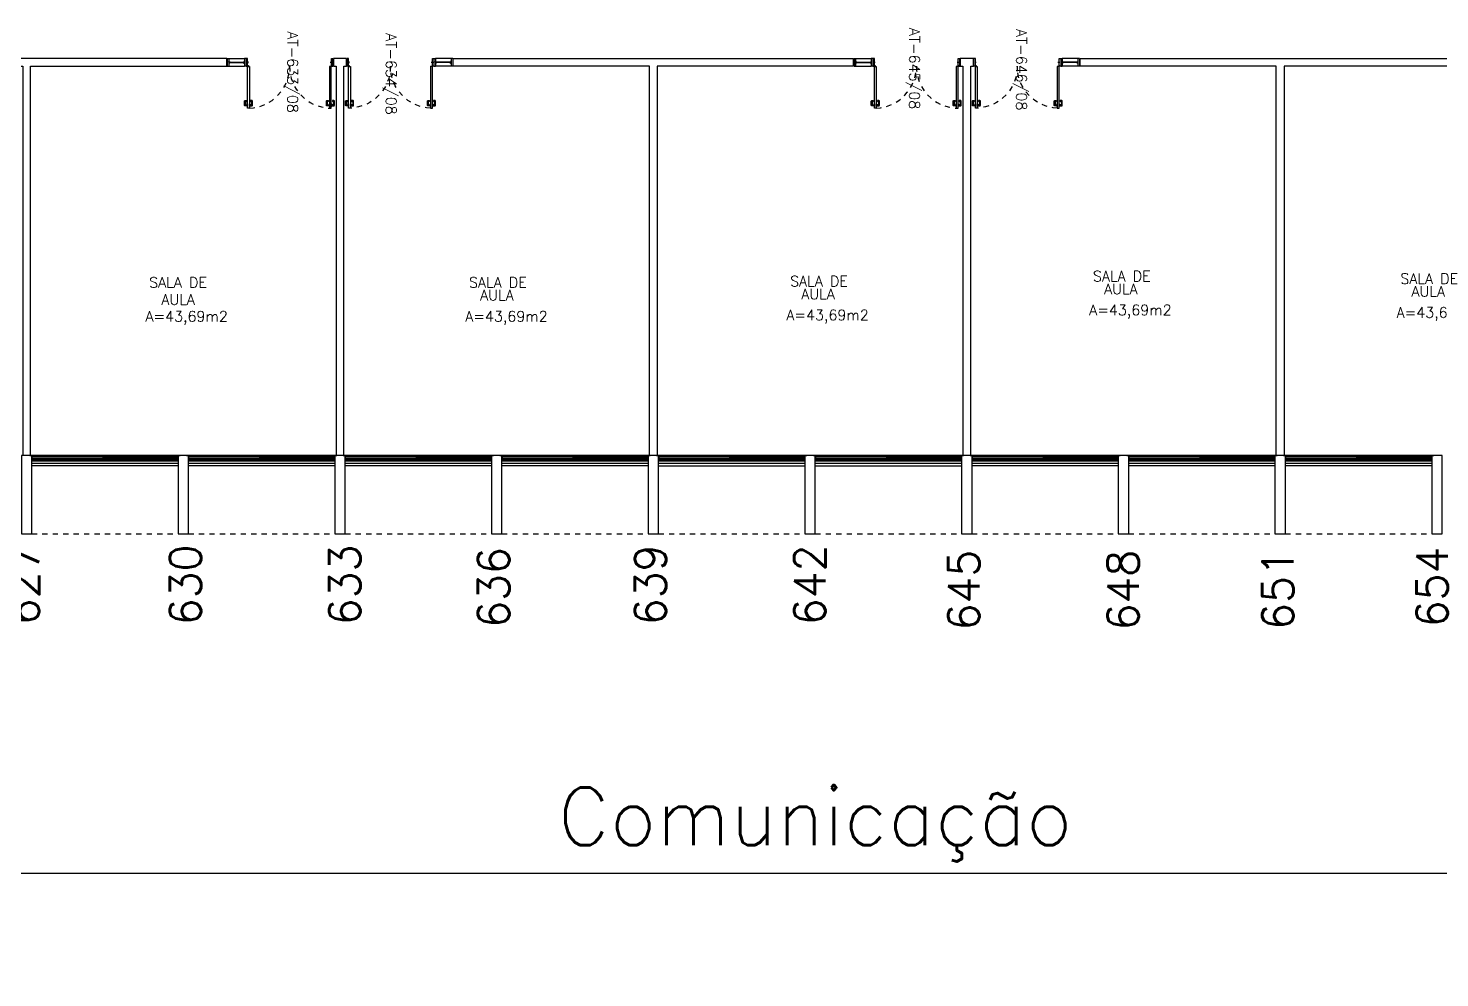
# Model space of a CAD drawing. Extents: x 34 to 586, y 527 to 658.
# Drawn here: x 196.11 to 223.13, y 531.45 to 549.63 of the extents above; entities that cross this region are included whole.
import ezdxf
from ezdxf.enums import TextEntityAlignment as Align

# ---------------------------------------------------------------- set-up
doc = ezdxf.new("R2010")
doc.units = 0
doc.header["$LTSCALE"] = 0.02
doc.header["$MEASUREMENT"] = 0
doc.header["$PDMODE"] = 98
doc.linetypes.add('HIDDEN', pattern=[0.375, 0.25, -0.125])
doc.linetypes.add('HIDDEN2', pattern=[0.1875, 0.125, -0.0625])
doc.layers.get('0').update_dxf_attribs({"linetype": 'CONTINUOUS'})
doc.layers.get('DEFPOINTS').update_dxf_attribs({"linetype": 'CONTINUOUS'})
for name, color, linetype in [('AR-ALV-BXA', 1, 'CONTINUOUS'), ('AR-COB-PRJ', 1, 'HIDDEN'), ('AR-ESQ', 7, 'CONTINUOUS'), ('AR-EST-CNC', 3, 'CONTINUOUS'), ('AR-EST-CNC-IDE', 2, 'CONTINUOUS'), ('AR-PIS', 1, 'CONTINUOUS'), ('AR-PIS-VT2', 1, 'CONTINUOUS'), ('AR-REV', 2, 'CONTINUOUS'), ('BI-ESQ', 7, 'CONTINUOUS'), ('BI-POR', 1, 'CONTINUOUS'), ('BL-ESQ-01', 1, 'CONTINUOUS'), ('BL-ESQ-02', 2, 'CONTINUOUS'), ('BL-ESQ-PRJ', 1, 'HIDDEN'), ('DT-ESQ-CRT', 1, 'CONTINUOUS'), ('DT-ESQ-VT1', 1, 'CONTINUOUS'), ('DT-ESQ-VT2', 2, 'CONTINUOUS'), ('ESQ', 2, 'CONTINUOUS'), ('ESTR', 3, 'CONTINUOUS'), ('PROJ', 1, 'HIDDEN2'), ('TEXTO', 2, 'CONTINUOUS'), ('TEXTO-CENTRO-CUSTO', 2, 'CONTINUOUS'), ('TEXTO-ENDEREÇO', 2, 'CONTINUOUS'), ('ÁREA', 2, 'CONTINUOUS')]:
    doc.layers.add(name, color=color, linetype=linetype)
doc.styles.add('1', font='romans.shx', dxfattribs={"height": 1.1})
doc.styles.add('NOPILAR', font='simplex.shx', dxfattribs={"height": 0.6})
doc.styles.add('UNB-100', font='simplex.shx', dxfattribs={"height": 0.2})
doc.styles.add('UNB-100-1', font='simplex.shx', dxfattribs={"height": 0.2})
doc.dimstyles.new('1-600', dxfattribs={"dimtxt": 1.1, "dimasz": 2.5, "dimexe": 2, "dimexo": 4, "dimgap": 0.2, "dimtad": 1, "dimdec": 0, "dimzin": 4, "dimdsep": 46, "dimlunit": 6, "dimtxsty": '1', "dimblk1": 'NONE', "dimblk2": 'NONE', "dimsah": 1, "dimcen": 0, "dimclrd": 2, "dimclre": 2, "dimclrt": 2, "dimadec": 0, "dimazin": 0, "dimtfac": 1, "dimtdec": 0, "dimtmove": 2, "dimatfit": 3, "dimldrblk": 'NONE', "dimfxl": 1, "dimtolj": 1, "dimtzin": 0, "dimarcsym": 0})

# ---------------------------------------------------------------- blocks, each defined once
blk = doc.blocks.new('*D42')
at = {"layer": 'DEFPOINTS', "color": 0, "transparency": 16777216}
for p in [(163.176, 539.953), (259.176, 539.953), (259.176, 533.453)]:
    blk.add_point(p, dxfattribs=at)
at = {"layer": 'TEXTO-CENTRO-CUSTO', "color": 2, "lineweight": -2, "transparency": 16777216}
for p, q in [((163.176, 535.953), (163.176, 531.453)), ((259.176, 535.953), (259.176, 531.453)), ((163.176, 533.453), (259.176, 533.453))]:
    blk.add_line(p, q, dxfattribs=at)
at = {"layer": 'TEXTO-CENTRO-CUSTO', "color": 2, "transparency": 16777216, "insert": (211.176, 534.386), "char_height": 1.1, "attachment_point": 5, "style": '1'}
blk.add_mtext('\\A1;Comunicação', dxfattribs=at)
blk = doc.blocks.new('_NONE')
at = {"color": 0, "linetype": 'ByBlock'}
blk.add_circle((0, 0), 0.25, dxfattribs=at)
blk = doc.blocks.new('perfil')
at = {"layer": 'DT-ESQ-CRT'}
for p, q in [((0.13, -5.879), (0.093, -5.879)), ((0.093, -5.879), (0.093, -5.881)), ((0.093, -5.881), (0.131, -5.881)), ((0.131, -5.779), (0.131, -5.878)), ((0.171, -5.777), (0.133, -5.777)), ((0.133, -5.879), (0.133, -5.78)), ((0.134, -5.779), (0.171, -5.779)), ((0.171, -5.779), (0.171, -5.777))]:
    blk.add_line(p, q, dxfattribs=at)
for centre, radius, start, end in [((0.13, -5.878), 0.001, 270, 360), ((0.133, -5.779), 0.002, 90, 180), ((0.131, -5.879), 0.002, 270, 360), ((0.134, -5.78), 0.001, 90, 180)]:
    blk.add_arc(centre, radius, start, end, dxfattribs=at)
blk = doc.blocks.new('ef02')
at = {"layer": 'DT-ESQ-CRT'}
for points in [[(0.03, 0.051, -0.414214), (0.028, 0.053), (0.028, 0.077, 0.414214), (0.027, 0.078), (0.002, 0.078, 0.414214), (0.001, 0.077), (0.001, 0.065), (0, 0.065), (0, 0.077, -0.414214), (0.002, 0.079), (0.028, 0.079, -0.414214), (0.03, 0.077), (0.03, 0.053, 0.414214), (0.031, 0.052), (0.043, 0.052, -1), (0.043, 0.049), (0.002, 0.049, -0.414214), (0, 0.051), (0, 0.064), (0.001, 0.064), (0.001, 0.052, 0.414214), (0.002, 0.051), (0.043, 0.051)], [(1.376, 0.051, 0.414214), (1.378, 0.053), (1.378, 0.077, -0.414214), (1.379, 0.078), (1.404, 0.078, -0.414214), (1.405, 0.077), (1.405, 0.065), (1.407, 0.065), (1.407, 0.077, 0.414214), (1.405, 0.079), (1.379, 0.079, 0.414214), (1.377, 0.077), (1.377, 0.053, -0.414214), (1.376, 0.052), (1.363, 0.052, 1), (1.363, 0.049), (1.405, 0.049, 0.414214), (1.407, 0.051), (1.407, 0.064), (1.405, 0.064), (1.405, 0.052, -0.414214), (1.404, 0.051), (1.363, 0.051)], [(1.366, 0.104), (1.364, 0.104), (1.364, 0.119, -0.414214), (1.366, 0.121), (1.387, 0.121, -0.414214), (1.389, 0.119), (1.389, 0.095, 0.414214), (1.39, 0.094), (1.403, 0.094, -1), (1.403, 0.091), (1.366, 0.091, -0.414214), (1.364, 0.093), (1.364, 0.102), (1.366, 0.102), (1.366, 0.093, 0.414214), (1.367, 0.092), (1.403, 0.092), (1.39, 0.092, -0.414214), (1.388, 0.094), (1.388, 0.118, 0.414214), (1.387, 0.119), (1.367, 0.119, 0.414214), (1.366, 0.118), (1.366, 0.104)], [(2.79, 0.104), (2.792, 0.104), (2.792, 0.119, 0.414214), (2.79, 0.121), (2.769, 0.121, 0.414214), (2.767, 0.119), (2.767, 0.095, -0.414214), (2.766, 0.094), (2.753, 0.094, 1), (2.753, 0.091), (2.79, 0.091, 0.414214), (2.792, 0.093), (2.792, 0.102), (2.79, 0.102), (2.79, 0.093, -0.414214), (2.789, 0.092), (2.753, 0.092), (2.766, 0.092, 0.414214), (2.768, 0.094), (2.768, 0.118, -0.414214), (2.769, 0.119), (2.789, 0.119, -0.414214), (2.79, 0.118), (2.79, 0.104)], [(2.767, 0.123), (2.767, 0.122), (2.795, 0.122, -0.414214), (2.796, 0.121), (2.796, 0.091, -0.414214), (2.795, 0.09), (2.767, 0.09), (2.767, 0.088), (2.795, 0.088, 0.414214), (2.797, 0.09), (2.797, 0.121, 0.414214), (2.795, 0.123), (2.767, 0.123)]]:
    blk.add_lwpolyline(points, format="xyb", dxfattribs=at)
for points in [[(0.04, 0.077), (0.03, 0.077), (0.03, 0.078), (0.041, 0.078, -0.414214), (0.043, 0.076), (0.043, 0.068, -0.414214), (0.041, 0.066), (0.03, 0.066), (0.03, 0.067), (0.04, 0.067, 0.414214), (0.041, 0.068), (0.041, 0.076, 0.414214)], [(1.367, 0.077), (1.377, 0.077), (1.377, 0.078), (1.366, 0.078, 0.414214), (1.364, 0.076), (1.364, 0.068, 0.414214), (1.366, 0.066), (1.377, 0.066), (1.377, 0.067), (1.367, 0.067, -0.414214), (1.366, 0.068), (1.366, 0.076, -0.414214)], [(1.4, 0.119), (1.389, 0.119), (1.389, 0.121), (1.4, 0.121, -0.414214), (1.402, 0.119), (1.402, 0.11, -0.414214), (1.4, 0.108), (1.389, 0.108), (1.389, 0.11), (1.4, 0.11, 0.414214), (1.401, 0.111), (1.401, 0.118, 0.414214)], [(2.756, 0.119), (2.767, 0.119), (2.767, 0.121), (2.756, 0.121, 0.414214), (2.754, 0.119), (2.754, 0.11, 0.414214), (2.756, 0.108), (2.767, 0.108), (2.767, 0.11), (2.756, 0.11, -0.414214), (2.755, 0.111), (2.755, 0.118, -0.414214)]]:
    blk.add_lwpolyline(points, format="xyb", close=True, dxfattribs=at)
at = {"layer": 'DT-ESQ-VT1'}
for p, q in [((0, 0.149), (2.799, 0.149)), ((0, 0.121), (2.756, 0.121)), ((0, 0.091), (2.753, 0.091)), ((0, 0), (2.799, 0)), ((0.028, 0.079), (1.379, 0.079)), ((0.043, 0.049), (2.76, 0.049))]:
    blk.add_line(p, q, dxfattribs=at)
at = {"layer": 'DT-ESQ-VT2'}
for p, q in [((0.031, 0.062), (1.375, 0.062)), ((0.031, 0.062), (0.031, 0.056)), ((0.031, 0.056), (1.375, 0.056)), ((1.375, 0.062), (1.375, 0.056)), ((1.391, 0.104), (2.765, 0.104)), ((1.391, 0.104), (1.391, 0.098)), ((1.391, 0.098), (2.765, 0.098)), ((2.765, 0.104), (2.765, 0.098))]:
    blk.add_line(p, q, dxfattribs=at)
at = {"extrusion": (0, 0, -1), "zscale": -1, "rotation": 180}
blk.add_blockref('perfil', (0.133, -5.729), dxfattribs=at)
at = {"rotation": 180}
blk.add_blockref('perfil', (2.93, -5.729), dxfattribs=at)
blk = doc.blocks.new('pm05')
at = {"layer": 'BL-ESQ-01'}
for points in [[(0.034, 0.905), (-0.01, 0.905, 0.414214), (-0.019, 0.896), (-0.019, 0.816, 0.414214), (-0.01, 0.807), (0.019, 0.807), (0.019, 0.825), (-0.001, 0.825), (-0.001, 0.887), (0.034, 0.887)], [(0.083, 0.905), (0.127, 0.905, -0.414214), (0.136, 0.896), (0.136, 0.816, -0.414214), (0.127, 0.807), (0.098, 0.807), (0.098, 0.825), (0.118, 0.825), (0.118, 0.887), (0.083, 0.887)], [(1.601, 0.905), (1.557, 0.905, 0.414214), (1.548, 0.896), (1.548, 0.816, 0.414214), (1.557, 0.807), (1.586, 0.807), (1.586, 0.825), (1.566, 0.825), (1.566, 0.887), (1.601, 0.887)], [(1.65, 0.905), (1.694, 0.905, -0.414214), (1.703, 0.896), (1.703, 0.816, -0.414214), (1.694, 0.807), (1.665, 0.807), (1.665, 0.825), (1.685, 0.825), (1.685, 0.887), (1.65, 0.887)]]:
    blk.add_lwpolyline(points, format="xyb", dxfattribs=at)
for points in [[(0.041, 0.922), (0.041, 0.87), (0.034, 0.87), (0.034, 0.922)], [(0.076, 0.922), (0.076, 0.87), (0.083, 0.87), (0.083, 0.922)], [(1.608, 0.922), (1.608, 0.87), (1.601, 0.87), (1.601, 0.922)], [(1.643, 0.922), (1.643, 0.87), (1.65, 0.87), (1.65, 0.922)]]:
    blk.add_lwpolyline(points, close=True, dxfattribs=at)
at = {"layer": 'BL-ESQ-02'}
for p, q in [((0.01, 0.15), (0.01, 0)), ((0.04, 0.15), (0.01, 0.15)), ((0.04, 0.15), (0.04, 0)), ((1.673, 0.15), (1.643, 0.15)), ((1.643, 0.15), (1.643, 0)), ((1.673, 0), (1.673, 0.15)), ((0.04, 0), (0.01, 0)), ((1.643, 0), (1.673, 0))]:
    blk.add_line(p, q, dxfattribs=at)
for points in [[(0.041, 0.951), (0.041, 0.151), (0.076, 0.151), (0.076, 0.951)], [(1.643, 0.951), (1.643, 0.151), (1.608, 0.151), (1.608, 0.951)], [(0.04, 0.067), (0.04, 0.082), (0.05, 0.082), (0.05, 0.067)], [(1.643, 0.067), (1.643, 0.082), (1.633, 0.082), (1.633, 0.067)]]:
    blk.add_lwpolyline(points, close=True, dxfattribs=at)
for points in [[(0, 0.01), (0, 0.14), (0.01, 0.14)], [(0.01, 0.01), (0, 0.01)]]:
    blk.add_lwpolyline(points, dxfattribs=at)
at = {"layer": 'BL-ESQ-PRJ'}
for centre, start, end in [((0.041, 0.151), 359.8978, 87.5058), ((1.642, 0.151), 92.4942, 180.1022)]:
    blk.add_arc(centre, 0.8, start, end, dxfattribs=at)
at = {"layer": 'DT-ESQ-VT1'}
for points in [[(0.04, 0.15), (0.04, 0.125), (0.041, 0.125), (0.041, 0.15)], [(0.041, 0.151), (0.066, 0.151), (0.066, 0.15), (0.041, 0.15)], [(1.642, 0.151), (1.617, 0.151), (1.617, 0.15), (1.642, 0.15)], [(1.643, 0.15), (1.643, 0.125), (1.642, 0.125), (1.642, 0.15)]]:
    blk.add_lwpolyline(points, close=True, dxfattribs=at)
blk = doc.blocks.new('em01')
at = {"layer": 'BL-ESQ-01'}
for p, q in [((0.33, 0.15), (0.03, 0.15)), ((0.33, 0), (0.03, 0))]:
    blk.add_line(p, q, dxfattribs=at)
at = {"layer": 'BL-ESQ-02'}
for p, q in [((0, 0.15), (0, 0)), ((0, 0.15), (0.03, 0.15)), ((0, 0.15), (0, 0)), ((0.03, 0.15), (0.03, 0)), ((0.33, 0.078), (0.03, 0.078)), ((0.33, 0.072), (0.03, 0.072)), ((0.33, 0.15), (0.33, 0)), ((0.36, 0.15), (0.33, 0.15)), ((0.36, 0.15), (0.36, 0)), ((0, 0), (0.03, 0)), ((0.36, 0), (0.33, 0))]:
    blk.add_line(p, q, dxfattribs=at)
for points in [[(0.03, 0.078), (0.03, 0.093), (0.04, 0.093), (0.04, 0.078)], [(0.03, 0.072), (0.03, 0.057), (0.04, 0.057), (0.04, 0.072)], [(0.33, 0.078), (0.33, 0.093), (0.32, 0.093), (0.32, 0.078)], [(0.33, 0.072), (0.33, 0.057), (0.32, 0.057), (0.32, 0.072)]]:
    blk.add_lwpolyline(points, close=True, dxfattribs=at)
for points in [[(0.37, 0.14), (0.36, 0.14)], [(0.36, 0.01), (0.37, 0.01)], [(0.37, 0.01), (0.37, 0.14)]]:
    blk.add_lwpolyline(points, dxfattribs=at)

msp = doc.modelspace()

# ---------------------------------------------------------------- linework, layer by layer
at = {"layer": 'AR-ALV-BXA'}
for points in [[(196.176, 541.453), (198.976, 541.453), (198.976, 541.253), (196.176, 541.253)], [(214.176, 541.453), (216.976, 541.453), (216.976, 541.253), (214.176, 541.253)], [(217.176, 541.453), (219.976, 541.453), (219.976, 541.253), (217.176, 541.253)], [(220.176, 541.453), (222.976, 541.453), (222.976, 541.253), (220.176, 541.253)]]:
    msp.add_lwpolyline(points, close=True, dxfattribs=at)
at = {"layer": 'AR-COB-PRJ'}
for p, q in [((196.176, 539.953), (198.976, 539.953)), ((199.176, 539.953), (201.976, 539.953)), ((202.176, 539.953), (204.976, 539.953)), ((205.176, 539.953), (207.976, 539.953)), ((208.176, 539.953), (210.976, 539.953)), ((211.176, 539.953), (213.976, 539.953)), ((214.176, 539.953), (216.976, 539.953)), ((217.176, 539.953), (219.976, 539.953)), ((220.176, 539.953), (222.976, 539.953))]:
    msp.add_line(p, q, dxfattribs=at)
at = {"layer": 'AR-EST-CNC'}
for points in [[(195.976, 541.453), (195.976, 539.953), (196.176, 539.953), (196.176, 541.453), (195.976, 541.453)], [(195.976, 541.453), (195.976, 539.953), (196.176, 539.953), (196.176, 541.453), (195.976, 541.453)], [(198.976, 541.453), (198.976, 539.953), (199.176, 539.953), (199.176, 541.453), (198.976, 541.453)], [(198.976, 541.453), (198.976, 539.953), (199.176, 539.953), (199.176, 541.453), (198.976, 541.453)], [(201.976, 541.453), (201.976, 539.953), (202.176, 539.953), (202.176, 541.453), (201.976, 541.453)], [(201.976, 541.453), (201.976, 539.953), (202.176, 539.953), (202.176, 541.453), (201.976, 541.453)], [(204.976, 541.453), (204.976, 539.953), (205.176, 539.953), (205.176, 541.453), (204.976, 541.453)], [(204.976, 541.453), (204.976, 539.953), (205.176, 539.953), (205.176, 541.453), (204.976, 541.453)], [(207.976, 541.453), (207.976, 539.953), (208.176, 539.953), (208.176, 541.453), (207.976, 541.453)], [(207.976, 541.453), (207.976, 539.953), (208.176, 539.953), (208.176, 541.453), (207.976, 541.453)], [(210.976, 541.453), (210.976, 539.953), (211.176, 539.953), (211.176, 541.453), (210.976, 541.453)], [(210.976, 541.453), (210.976, 539.953), (211.176, 539.953), (211.176, 541.453), (210.976, 541.453)], [(213.976, 541.453), (213.976, 539.953), (214.176, 539.953), (214.176, 541.453), (213.976, 541.453)], [(213.976, 541.453), (213.976, 539.953), (214.176, 539.953), (214.176, 541.453), (213.976, 541.453)], [(216.976, 541.453), (216.976, 539.953), (217.176, 539.953), (217.176, 541.453), (216.976, 541.453)], [(216.976, 541.453), (216.976, 539.953), (217.176, 539.953), (217.176, 541.453), (216.976, 541.453)], [(219.976, 541.453), (219.976, 539.953), (220.176, 539.953), (220.176, 541.453), (219.976, 541.453)], [(219.976, 541.453), (219.976, 539.953), (220.176, 539.953), (220.176, 541.453), (219.976, 541.453)], [(222.976, 541.453), (222.976, 539.953), (223.176, 539.953), (223.176, 541.453), (222.976, 541.453)], [(222.976, 541.453), (222.976, 539.953), (223.176, 539.953), (223.176, 541.453), (222.976, 541.453)]]:
    msp.add_lwpolyline(points, dxfattribs=at)
at = {"layer": 'AR-PIS'}
for p, q in [((198.976, 541.253), (196.176, 541.253)), ((201.976, 541.253), (199.176, 541.253)), ((204.976, 541.253), (202.176, 541.253)), ((207.976, 541.253), (205.176, 541.253)), ((208.176, 541.253), (210.976, 541.253)), ((211.176, 541.253), (213.976, 541.253)), ((216.976, 541.253), (214.176, 541.253)), ((219.976, 541.253), (217.176, 541.253)), ((222.976, 541.253), (220.176, 541.253))]:
    msp.add_line(p, q, dxfattribs=at)
at = {"layer": 'AR-PIS-VT2'}
for p, q in [((198.976, 541.453), (196.176, 541.453)), ((198.976, 541.453), (196.176, 541.453)), ((201.976, 541.453), (199.176, 541.453)), ((201.976, 541.453), (199.176, 541.453)), ((204.976, 541.453), (202.176, 541.453)), ((204.976, 541.453), (202.176, 541.453)), ((207.976, 541.453), (205.176, 541.453)), ((207.976, 541.453), (205.176, 541.453)), ((210.976, 541.453), (208.176, 541.453)), ((210.976, 541.453), (208.176, 541.453)), ((213.976, 541.453), (211.176, 541.453)), ((213.976, 541.453), (211.176, 541.453)), ((216.976, 541.453), (214.176, 541.453)), ((216.976, 541.453), (214.176, 541.453)), ((219.976, 541.453), (217.176, 541.453)), ((219.976, 541.453), (217.176, 541.453)), ((222.976, 541.453), (220.176, 541.453)), ((222.976, 541.453), (220.176, 541.453))]:
    msp.add_line(p, q, dxfattribs=at)
at = {"layer": 'AR-REV'}
for points in [[(196.151, 541.453), (196.151, 548.903), (199.908, 548.903), (199.908, 549.053), (194.083, 549.053), (194.083, 548.903), (196.001, 548.903), (196.001, 541.453)], [(202.151, 541.453), (202.151, 548.903), (202.201, 548.903), (202.201, 549.053), (201.951, 549.053), (201.951, 548.903), (202.001, 548.903), (202.001, 541.453)], [(208.001, 541.453), (208.001, 548.903), (204.244, 548.903), (204.244, 549.053), (211.908, 549.053), (211.908, 548.903), (208.151, 548.903), (208.151, 541.453)], [(214.151, 541.453), (214.151, 548.903), (214.201, 548.903), (214.201, 549.053), (213.951, 549.053), (213.951, 548.903), (214.001, 548.903), (214.001, 541.453)], [(220.001, 541.453), (220.001, 548.903), (216.244, 548.903), (216.244, 549.053), (223.908, 549.053), (223.908, 548.903), (220.151, 548.903), (220.151, 541.453)]]:
    msp.add_lwpolyline(points, dxfattribs=at)
at = {"layer": 'ESQ'}
for p, q in [((196.176, 541.453), (198.976, 541.453)), ((196.176, 541.378), (198.976, 541.378)), ((196.176, 541.303), (198.976, 541.303)), ((199.176, 541.453), (201.976, 541.453)), ((199.176, 541.378), (201.976, 541.378)), ((199.176, 541.303), (201.976, 541.303)), ((202.176, 541.453), (204.976, 541.453)), ((202.176, 541.378), (204.976, 541.378)), ((202.176, 541.303), (204.976, 541.303)), ((205.176, 541.453), (207.976, 541.453)), ((205.176, 541.378), (207.976, 541.378)), ((205.176, 541.303), (207.976, 541.303)), ((208.176, 541.453), (210.976, 541.453)), ((208.176, 541.378), (210.976, 541.378)), ((208.176, 541.303), (210.976, 541.303)), ((211.176, 541.453), (213.976, 541.453)), ((211.176, 541.378), (213.976, 541.378)), ((211.176, 541.303), (213.976, 541.303)), ((214.176, 541.453), (216.976, 541.453)), ((214.176, 541.378), (216.976, 541.378)), ((214.176, 541.303), (216.976, 541.303)), ((217.176, 541.453), (219.976, 541.453)), ((217.176, 541.378), (219.976, 541.378)), ((217.176, 541.303), (219.976, 541.303)), ((220.176, 541.453), (222.976, 541.453)), ((220.176, 541.378), (222.976, 541.378)), ((220.176, 541.303), (222.976, 541.303))]:
    msp.add_line(p, q, dxfattribs=at)
at = {"layer": 'ESTR'}
for points in [[(195.976, 541.453), (195.976, 539.953), (196.176, 539.953), (196.176, 541.453)], [(198.976, 541.453), (198.976, 539.953), (199.176, 539.953), (199.176, 541.453)], [(201.976, 541.453), (201.976, 539.953), (202.176, 539.953), (202.176, 541.453)], [(204.976, 541.453), (204.976, 539.953), (205.176, 539.953), (205.176, 541.453)], [(207.976, 541.453), (207.976, 539.953), (208.176, 539.953), (208.176, 541.453)], [(210.976, 541.453), (210.976, 539.953), (211.176, 539.953), (211.176, 541.453)], [(213.976, 541.453), (213.976, 539.953), (214.176, 539.953), (214.176, 541.453)], [(216.976, 541.453), (216.976, 539.953), (217.176, 539.953), (217.176, 541.453)], [(219.976, 541.453), (219.976, 539.953), (220.176, 539.953), (220.176, 541.453)], [(222.976, 541.453), (222.976, 539.953), (223.176, 539.953), (223.176, 541.453)]]:
    msp.add_lwpolyline(points, close=True, dxfattribs=at)
at = {"layer": 'PROJ'}
for p, q in [((196.176, 539.953), (198.976, 539.953)), ((199.176, 539.953), (201.976, 539.953)), ((202.176, 539.953), (204.976, 539.953)), ((205.176, 539.953), (207.976, 539.953)), ((208.176, 539.953), (210.976, 539.953)), ((211.176, 539.953), (213.976, 539.953)), ((214.176, 539.953), (216.976, 539.953)), ((217.176, 539.953), (219.976, 539.953)), ((220.176, 539.953), (222.976, 539.953))]:
    msp.add_line(p, q, dxfattribs=at)

# ---------------------------------------------------------------- block references
at = {"layer": 'AR-ESQ', "xscale": -1}
for p in [(200.278, 548.903), (212.278, 548.903)]:
    msp.add_blockref('em01', p, dxfattribs=at)
at = {"layer": 'AR-ESQ'}
for p in [(203.874, 548.903), (215.874, 548.903)]:
    msp.add_blockref('em01', p, dxfattribs=at)
at = {"layer": 'BI-ESQ'}
for p in [(196.178, 541.303), (199.178, 541.303), (202.178, 541.303), (205.178, 541.303), (208.178, 541.303), (211.178, 541.303), (214.178, 541.303), (217.178, 541.303), (220.178, 541.303)]:
    msp.add_blockref('ef02', p, dxfattribs=at)
at = {"layer": 'BI-POR', "rotation": 180.0000000000326}
for p in [(201.951, 549.053), (213.951, 549.053)]:
    msp.add_blockref('pm05', p, dxfattribs=at)
at = {"layer": 'BI-POR', "xscale": -1, "rotation": 180.0000000012539}
for p in [(202.201, 549.053), (214.201, 549.053)]:
    msp.add_blockref('pm05', p, dxfattribs=at)

# ---------------------------------------------------------------- texts
at = {"layer": 'AR-EST-CNC-IDE', "style": 'NOPILAR'}
for s, p in [('627', (196.318, 538.203)), ('630', (199.418, 538.203)), ('633', (202.468, 538.203)), ('642', (211.368, 538.203)), ('654', (223.283, 538.164)), ('636', (205.318, 538.153)), ('639', (208.318, 538.203)), ('645', (214.318, 538.103)), ('648', (217.368, 538.103)), ('651', (220.333, 538.114))]:
    msp.add_text(s, height=0.6, rotation=90, dxfattribs=at).set_placement(p)
at = {"layer": 'TEXTO', "style": 'UNB-100'}
for s, p in [('SALA DE', (198.423, 544.666)), ('SALA DE', (204.546, 544.666)), ('SALA DE', (210.693, 544.689)), ('SALA DE', (216.491, 544.786)), ('SALA DE', (222.376, 544.738)), ('AULA', (198.656, 544.339)), ('AULA', (204.759, 544.421)), ('AULA', (210.906, 544.445)), ('AULA', (216.704, 544.541)), ('AULA', (222.589, 544.494))]:
    msp.add_text(s, height=0.2, dxfattribs=at).set_placement(p)
at = {"layer": 'TEXTO-ENDEREÇO', "style": 'UNB-100-1'}
for s, p in [('AT-633/08', (201.07, 549.573)), ('AT-633/08', (201.07, 549.573)), ('AT-634/08', (202.956, 549.537)), ('AT-634/08', (202.956, 549.537)), ('AT-645/08', (212.974, 549.641)), ('AT-645/08', (212.974, 549.641)), ('AT-646/08', (215.024, 549.619)), ('AT-646/08', (215.024, 549.619))]:
    msp.add_text(s, height=0.2, rotation=270, dxfattribs=at).set_placement(p)
at = {"layer": 'ÁREA', "style": 'UNB-100'}
for p in [(217.208, 544.138), (223.093, 544.09), (199.14, 544.017), (205.263, 544.017), (211.41, 544.041)]:
    msp.add_text('A=43,69m2', height=0.2, dxfattribs=at).set_placement(p, align=Align.CENTER)

# ---------------------------------------------------------------- dimensions: what is measured, and where the dimension line sits
at = {"layer": 'TEXTO-CENTRO-CUSTO'}
dim = msp.add_aligned_dim(p1=(163.176, 539.953), p2=(259.176, 539.953), distance=-6.5, text='Comunicação', dimstyle='1-600', dxfattribs=at)
dim.commit()
dim.dimension.update_dxf_attribs({"geometry": '*D42', "text_midpoint": (211.176, 534.386)})

doc.saveas('drawing.dxf')
